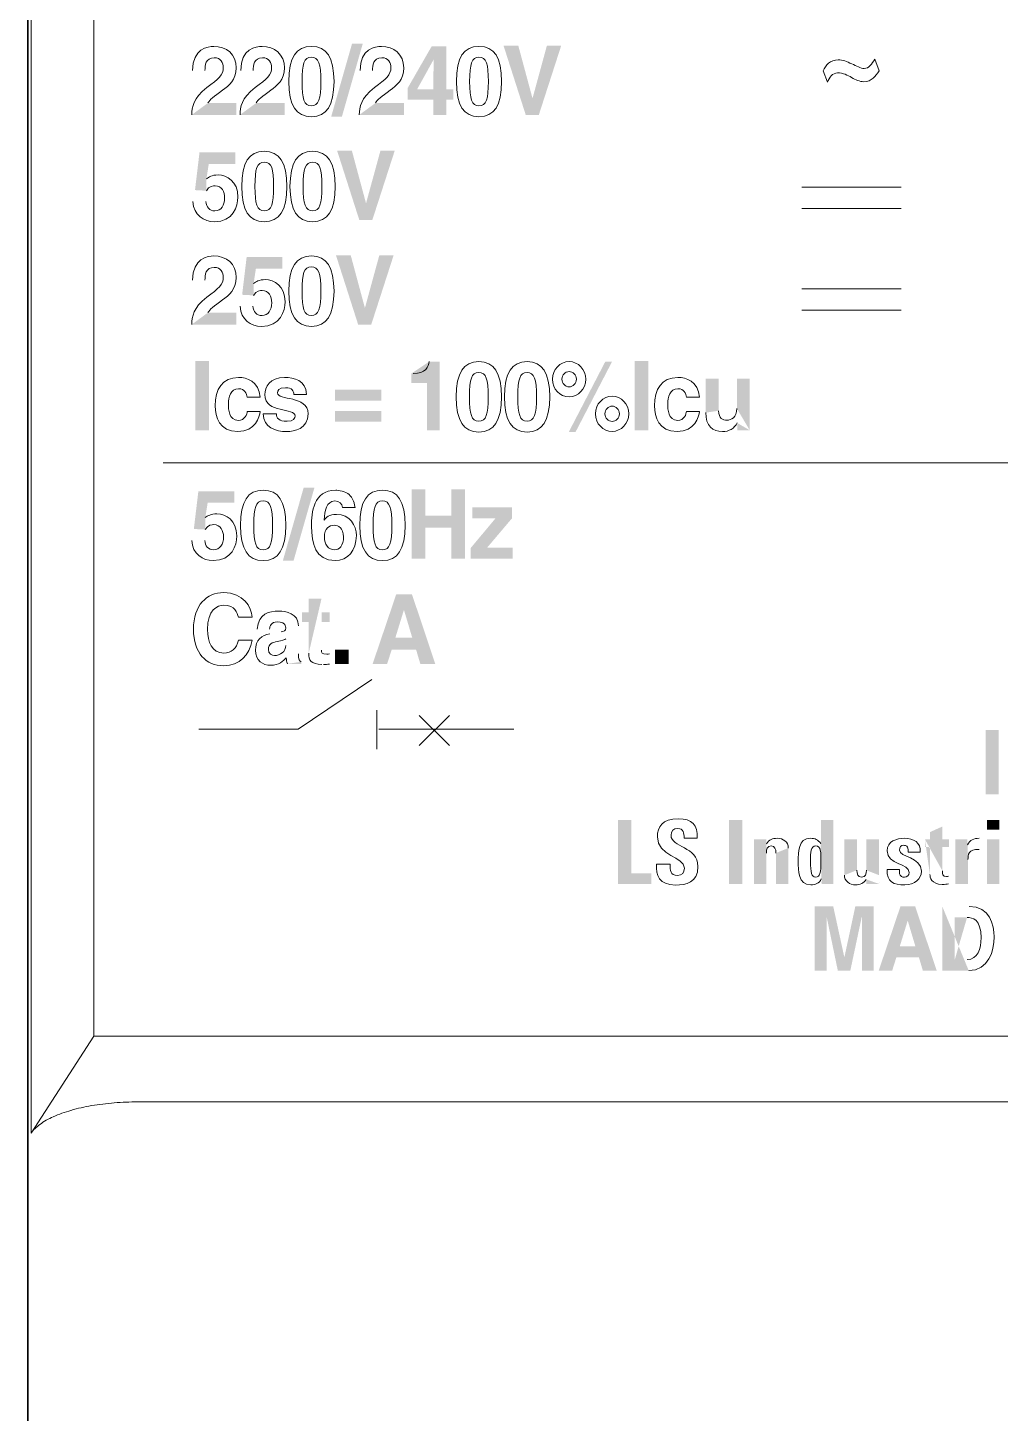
# Model space of a CAD drawing. Header units: millimetres. Extents: x 41 to 1635, y 11 to 1528.
# Drawn here: x 270.23 to 289.16, y 1099.23 to 1126.19 of the extents above; entities that cross this region are included whole.
import ezdxf

# ---------------------------------------------------------------- set-up
doc = ezdxf.new("R2010")
doc.units = ezdxf.units.MM
doc.header["$LTSCALE"] = 8
doc.layers.get('0').update_dxf_attribs({"linetype": 'CONTINUOUS'})
doc.layers.add('PDF3_Geometry', color=7, linetype='CONTINUOUS')
doc.layers.add('PDF3_Solid Fills', color=7, linetype='CONTINUOUS')

# ---------------------------------------------------------------- blocks, each defined once
blk = doc.blocks.new('MCCB')
at = {"layer": 'PDF3_Solid Fills', "true_color": 0xffffff, "transparency": 33554559}
h = blk.add_hatch(color=7, dxfattribs=at)
h.paths.add_polyline_path([(0.00147, -3.44269), (0.00147, -3.45856)], flags=0)
h.paths.add_polyline_path([(-0.01138, -3.4721), (-0.68742, -3.4721), (-0.68742, -3.43065), (-0.73571, -3.43065), (-0.73571, -3.4721), (-1.4246, -3.4721), (-1.4246, -3.43214), (-1.4721, -3.43214), (-1.4721, -3.47286), (-2.14808, -3.4721)], flags=0)
h.paths.add_polyline_path([(-2.16096, -3.45856), (-2.16096, -3.44269)], flags=0)
h.paths.add_polyline_path([(-2.18582, -3.34318), (-2.18582, -0.12864)], flags=0)
h.paths.add_polyline_path([(-2.16096, -0.0291), (-2.16096, -0.01329)], flags=0)
h.paths.add_polyline_path([(-2.14808, 0.00026), (-1.4721, 0.00106), (-1.4721, -0.03968), (-1.4246, -0.03968), (-1.4246, 0.00026), (-0.73571, 0.00026), (-0.73571, -0.04121), (-0.68742, -0.04121), (-0.68742, 0.00026), (-0.01138, 0.00026)], flags=0)
h.paths.add_polyline_path([(0.00147, -0.01329), (0.00147, -0.0291)], flags=0)
h.paths.add_polyline_path([(0.02633, -0.12864), (0.02633, -3.34318)], flags=0)
at = {"layer": 'PDF3_Solid Fills', "transparency": 33554559}
h = blk.add_hatch(color=256, dxfattribs=at)
h.paths.add_polyline_path([(-1.98158, -1.78161), (-1.98507, -1.78161), (-1.98507, -1.78887), (-1.99122, -1.78887), (-1.99122, -1.78161), (-2.00356, -1.78161), (-2.00356, -1.776), (-1.99206, -1.75599), (-1.98507, -1.75599), (-1.98507, -1.77656), (-1.98158, -1.77656)], flags=0)
h.paths.add_polyline_path([(-1.9911, -1.76243, 0.003786), (-1.99122, -1.77656)], flags=0)
h.paths.add_polyline_path([(-1.9911, -1.76243), (-1.99118, -1.76243), (-1.99901, -1.77656), (-1.99122, -1.77656)], flags=0)
for points in [[(-1.93676, -1.75561), (-1.9299, -1.75561), (-1.94064, -1.78887), (-1.94693, -1.78887), (-1.95758, -1.75561), (-1.9505, -1.75561), (-1.94372, -1.78082), (-1.94364, -1.78082)], [(-2.02349, -1.83118), (-2.02357, -1.83118), (-2.03035, -1.80597), (-2.03743, -1.80597), (-2.02678, -1.83924), (-2.02049, -1.83924), (-2.00974, -1.80597), (-2.01661, -1.80597)], [(-2.01715, -1.85619), (-2.01028, -1.85619), (-2.02103, -1.88946), (-2.02732, -1.88946), (-2.03797, -1.85619), (-2.03089, -1.85619), (-2.02411, -1.8814), (-2.02403, -1.8814)], [(-1.99501, -1.98692), (-1.99501, -2.00183), (-2.00161, -2.00183), (-2.00161, -1.96856), (-1.99501, -1.96856), (-1.99501, -1.98117), (-1.98268, -1.98117), (-1.98268, -1.96856), (-1.97608, -1.96856), (-1.97608, -2.00183), (-1.98268, -2.00183), (-1.98268, -1.98692)], [(-1.95358, -1.98251), (-1.95358, -1.97718), (-1.97256, -1.97718), (-1.97256, -1.98238), (-1.96137, -1.98238), (-1.9734, -1.99678), (-1.9734, -2.00183), (-1.95315, -2.00183), (-1.95315, -1.9965), (-1.96543, -1.9965)], [(-1.90265, -2.15788), (-1.90265, -2.12715), (-1.89624, -2.12715), (-1.89624, -2.15278), (-1.88661, -2.15278), (-1.88661, -2.15788)], [(-1.77996, -2.16864), (-1.78882, -2.16864), (-1.79404, -2.19294), (-1.79411, -2.19294), (-1.79942, -2.16864), (-1.80835, -2.16864), (-1.80835, -2.19946), (-1.80264, -2.19946), (-1.80264, -2.17371), (-1.80256, -2.17371), (-1.79722, -2.19946), (-1.79122, -2.19946), (-1.78575, -2.17371), (-1.78568, -2.17371), (-1.78568, -2.19946), (-1.77996, -2.19946)]]:
    blk.add_hatch(color=256, dxfattribs=at).paths.add_polyline_path(points)
h = blk.add_hatch(color=256, dxfattribs=at)
h.paths.add_polyline_path([(-2.10714, -1.78887), (-2.08578, -1.78887), (-2.08578, -1.78314), (-2.09935, -1.78314)], flags=0)
h.paths.add_polyline_path([(-2.10678, -1.76761), (-2.10081, -1.76761)], flags=0)
h = blk.add_hatch(color=256, dxfattribs=at)
h.paths.add_polyline_path([(-2.07619, -1.78314), (-2.06263, -1.78314), (-2.06263, -1.78887), (-2.08399, -1.78887)], flags=0)
h.paths.add_polyline_path([(-2.07764, -1.76761), (-2.08363, -1.76761)], flags=0)
h = blk.add_hatch(color=256, dxfattribs=at)
h.paths.add_polyline_path([(-2.01896, -1.78314), (-2.0054, -1.78314), (-2.0054, -1.78887), (-2.02675, -1.78887)], flags=0)
h.paths.add_polyline_path([(-2.0204, -1.76761), (-2.0264, -1.76761)], flags=0)
h = blk.add_hatch(color=256, dxfattribs=at)
h.paths.add_polyline_path([(-2.10656, -1.83044), (-2.10039, -1.83044)], flags=0)
h.paths.add_polyline_path([(-2.10007, -1.82525), (-2.10558, -1.82497), (-2.10342, -1.80689), (-2.08625, -1.80689), (-2.08625, -1.81236), (-2.09897, -1.81236), (-2.10007, -1.8195)], flags=0)
h = blk.add_hatch(color=256, dxfattribs=at)
h.paths.add_polyline_path([(-2.08393, -1.88065), (-2.07778, -1.88065)], flags=0)
h.paths.add_polyline_path([(-2.07746, -1.87547), (-2.08297, -1.87519), (-2.08081, -1.85711), (-2.06364, -1.85711), (-2.06364, -1.86258), (-2.07636, -1.86258), (-2.07746, -1.86972)], flags=0)
h = blk.add_hatch(color=256, dxfattribs=at)
h.paths.add_polyline_path([(-2.10714, -1.88946), (-2.08578, -1.88946), (-2.08578, -1.88372), (-2.09935, -1.88372)], flags=0)
h.paths.add_polyline_path([(-2.10678, -1.86819), (-2.10081, -1.86819)], flags=0)
h = blk.add_hatch(color=256, dxfattribs=at)
h.paths.add_polyline_path([(-2.00179, -1.91296), (-2.00092, -1.91296)], flags=0)
h.paths.add_polyline_path([(-1.99325, -1.90726), (-1.98819, -1.90726), (-1.98819, -1.94017), (-1.99435, -1.94017), (-1.99435, -1.91751), (-2.00179, -1.91751), (-2.00179, -1.91296)], flags=0)
h = blk.add_hatch(color=256, dxfattribs=at)
h.paths.add_polyline_path([(-1.83949, -1.94017), (-1.84538, -1.94017), (-1.84538, -1.93669), (-1.84547, -1.93669)], flags=0)
h.paths.add_polyline_path([(-1.86057, -1.93174), (-1.86057, -1.91551), (-1.8544, -1.91551), (-1.8544, -1.93081)], flags=0)
h.paths.add_polyline_path([(-1.84564, -1.92975), (-1.84564, -1.91551), (-1.83949, -1.91551), (-1.83949, -1.94017)], flags=0)
h = blk.add_hatch(color=256, dxfattribs=at)
h.paths.add_polyline_path([(-2.1071, -1.99303), (-2.10093, -1.99303)], flags=0)
h.paths.add_polyline_path([(-2.10063, -1.98783), (-2.10613, -1.98756), (-2.10397, -1.96949), (-2.08679, -1.96949), (-2.08679, -1.97496), (-2.09951, -1.97496), (-2.10063, -1.9821)], flags=0)
h = blk.add_hatch(color=256, dxfattribs=at)
h.paths.add_polyline_path([(-2.04489, -2.02093), (-2.05104, -2.02093), (-2.05104, -2.02761), (-2.05422, -2.02761), (-2.05422, -2.03224), (-2.05104, -2.03224), (-2.05104, -2.04721)], flags=0)
h.paths.add_polyline_path([(-2.04475, -2.05254), (-2.04396, -2.05254)], flags=0)
h.paths.add_polyline_path([(-2.04106, -2.05244), (-2.04106, -2.04753)], flags=0)
h.paths.add_polyline_path([(-2.04489, -2.04564), (-2.04489, -2.03224), (-2.04106, -2.03224), (-2.04106, -2.02761), (-2.04489, -2.02761), (-2.04489, -2.02093)], flags=0)
h = blk.add_hatch(color=256, dxfattribs=at)
h.paths.add_polyline_path([(-2.0134, -2.05226), (-2.02036, -2.05226), (-2.00908, -2.01899), (-2.00147, -2.01899), (-1.99033, -2.05226), (-1.99751, -2.05226), (-1.99953, -2.0454), (-2.01121, -2.0454)], flags=0)
h.paths.add_polyline_path([(-2.00944, -2.03965), (-2.00139, -2.03965), (-2.00531, -2.0265), (-2.00539, -2.0265)], flags=0)
h = blk.add_hatch(color=256, dxfattribs=at)
h.paths.add_polyline_path([(-2.05461, -2.05128), (-2.05461, -2.05226), (-2.06126, -2.05226)], flags=0)
h.paths.add_polyline_path([(-2.06972, -2.03785), (-2.06417, -2.03697)], flags=0)
h.paths.add_polyline_path([(-2.06985, -2.03558), (-2.07579, -2.03558)], flags=0)
h.paths.add_polyline_path([(-2.05597, -2.0341), (-2.05597, -2.04744)], flags=0)
h.paths.add_polyline_path([(-2.06201, -2.04342), (-2.06201, -2.04026)], flags=0)
h = blk.add_hatch(color=256, dxfattribs=at)
h.paths.add_polyline_path([(-1.80503, -2.15788), (-1.80503, -2.15549), (-1.80513, -2.15549)], flags=0)
h.paths.add_polyline_path([(-1.80543, -2.13843), (-1.80533, -2.13843), (-1.80533, -2.12715), (-1.79933, -2.12715), (-1.79933, -2.15788), (-1.80503, -2.15788)], flags=0)
h = blk.add_hatch(color=256, dxfattribs=at)
h.paths.add_polyline_path([(-1.75547, -2.13639), (-1.75303, -2.13639), (-1.75303, -2.13299), (-1.74704, -2.13031), (-1.74704, -2.13639), (-1.74394, -2.13639), (-1.74394, -2.1401), (-1.74704, -2.1401), (-1.74704, -2.1516)], flags=0)
h.paths.add_polyline_path([(-1.74406, -2.15418), (-1.74406, -2.15788)], flags=0)
h.paths.add_polyline_path([(-1.75303, -2.15333), (-1.75303, -2.1401), (-1.75547, -2.1401), (-1.75547, -2.13639)], flags=0)
h = blk.add_hatch(color=256, dxfattribs=at)
h.paths.add_polyline_path([(-1.83146, -2.13857), (-1.83138, -2.13857)], flags=0)
h.paths.add_polyline_path([(-1.82096, -2.14064), (-1.82096, -2.15788), (-1.82694, -2.15788), (-1.82694, -2.14307)], flags=0)
h.paths.add_polyline_path([(-1.83146, -2.14307), (-1.83146, -2.15788), (-1.83747, -2.15788), (-1.83747, -2.13639), (-1.83146, -2.13639), (-1.83146, -2.13857)], flags=0)
h = blk.add_hatch(color=256, dxfattribs=at)
h.paths.add_polyline_path([(-1.78354, -2.15571), (-1.78364, -2.15571)], flags=0)
h.paths.add_polyline_path([(-1.79407, -2.15364), (-1.79407, -2.13639), (-1.78807, -2.13639), (-1.78807, -2.15128)], flags=0)
h.paths.add_polyline_path([(-1.78354, -2.15128), (-1.78354, -2.13639), (-1.77754, -2.13639), (-1.77754, -2.15364)], flags=0)
h.paths.add_polyline_path([(-1.77754, -2.15364, 0.019518), (-1.77735, -2.15788)], flags=0)
h.paths.add_polyline_path([(-1.77735, -2.15788), (-1.78354, -2.15788), (-1.78354, -2.15571)], flags=0)
h = blk.add_hatch(color=256, dxfattribs=at)
h.paths.add_polyline_path([(-1.73508, -2.13639), (-1.73508, -2.13915), (-1.735, -2.13915)], flags=0)
h.paths.add_polyline_path([(-1.72942, -2.13597), (-1.72942, -2.14133)], flags=0)
h.paths.add_polyline_path([(-1.73478, -2.14617), (-1.73478, -2.15788), (-1.74078, -2.15788), (-1.74078, -2.13639), (-1.73508, -2.13639)], flags=0)
h = blk.add_hatch(color=256, dxfattribs=at)
h.paths.add_polyline_path([(-1.77115, -2.19946), (-1.7776, -2.19946), (-1.76717, -2.16864), (-1.7601, -2.16864), (-1.74979, -2.19946), (-1.75643, -2.19946), (-1.75831, -2.19311), (-1.76913, -2.19311)], flags=0)
h.paths.add_polyline_path([(-1.76749, -2.18779), (-1.76001, -2.18779), (-1.76365, -2.1756), (-1.76374, -2.1756)], flags=0)
h = blk.add_hatch(color=256, dxfattribs=at)
h.paths.add_polyline_path([(-1.7471, -2.16864), (-1.73417, -2.16864)], flags=0)
h.paths.add_polyline_path([(-1.73442, -2.19946), (-1.7471, -2.19946), (-1.7471, -2.16864)], flags=0)
h.paths.add_polyline_path([(-1.7411, -2.19414), (-1.73514, -2.19414)], flags=0)
h.paths.add_polyline_path([(-1.73522, -2.17396), (-1.7411, -2.17396), (-1.7411, -2.19414)], flags=0)
at = {"layer": 'PDF3_Geometry', "lineweight": 30}
blk.add_lwpolyline([(-2.18582, -3.34318), (-2.18582, -0.12864)], dxfattribs=at)
at = {"layer": 'PDF3_Geometry', "lineweight": 9}
for points in [[(-2.18565, -3.3474), (-2.18565, -0.66293)], [(-2.18413, -2.27744), (-2.18413, -1.19513)], [(-2.15411, -2.23089), (-2.15411, -1.24167)], [(-1.80221, -1.77319), (-1.80431, -1.76768)], [(-1.77949, -1.76217), (-1.77739, -1.76768)], [(-1.81444, -1.87233), (-1.76676, -1.87233)], [(-2.07429, -1.92432), (-2.08056, -1.92432)], [(-2.05207, -1.92303), (-2.0581, -1.92303)], [(-1.86982, -1.92432), (-1.86356, -1.92432)], [(-2.08058, -1.93118), (-2.07433, -1.93118)], [(-2.07289, -1.93229), (-2.06654, -1.93229)], [(-1.8636, -1.93118), (-1.86986, -1.93118)], [(-1.50635, -1.95583), (-2.12078, -1.95583)], [(-2.02878, -1.97728), (-2.03489, -1.97728)], [(-2.04365, -1.98321), (-2.04357, -1.98329)], [(-2.07817, -2.02987), (-2.08478, -2.02987)], [(-2.08478, -2.04086), (-2.07817, -2.04086)], [(-2.18419, -2.27751), (-2.15411, -2.23089), (-1.31644, -2.23089)]]:
    blk.add_lwpolyline(points, dxfattribs=at)
at = {"layer": 'PDF3_Geometry', "lineweight": 5}
for points in [[(-1.81444, -1.82349), (-1.76676, -1.82349)], [(-1.81444, -1.83371), (-1.76676, -1.83371)], [(-1.81444, -1.88256), (-1.76676, -1.88256)], [(-2.10375, -2.08361), (-2.05606, -2.08361), (-2.02083, -2.05976)], [(-2.01829, -2.07453), (-2.01829, -2.09326)], [(-1.98351, -2.0914), (-1.99797, -2.07697)], [(-1.99797, -2.0914), (-1.98351, -2.07697)], [(-2.01743, -2.08361), (-1.95271, -2.08361)], [(-1.86471, -2.13587), (-1.87096, -2.13587)], [(-1.75765, -2.14256), (-1.7635, -2.14256)], [(-1.88414, -2.14839), (-1.87772, -2.14839)], [(-1.77354, -2.15099), (-1.76768, -2.15099)]]:
    blk.add_lwpolyline(points, dxfattribs=at)
at = {"layer": 'PDF3_Geometry', "lineweight": 9}
blk.add_lwpolyline([(-1.31644, -2.26246), (-2.13303, -2.26246, 0.023854), (-2.14435, -2.2629, 0.020413), (-2.15522, -2.26424, 0.027895), (-2.1651, -2.2665)], format="xyb", dxfattribs=at)
blk.add_arc((-2.16141, -2.29835), 0.03124, 112.88943, 126.62681, dxfattribs=at)
for points in [[(-2.09657, -1.75599), (-2.09935, -1.75599), (-2.10678, -1.75692), (-2.10678, -1.76761)], [(-2.10081, -1.76761), (-2.10075, -1.76521), (-2.10063, -1.76144), (-2.09631, -1.76144)], [(-2.08582, -1.76636), (-2.08582, -1.75969), (-2.09058, -1.75599), (-2.09657, -1.75599)], [(-2.09631, -1.76144), (-2.09331, -1.76144), (-2.09199, -1.76394), (-2.09199, -1.76612)], [(-2.08363, -1.76761), (-2.08363, -1.75692), (-2.07619, -1.75599), (-2.07342, -1.75599)], [(-2.07315, -1.76144), (-2.07746, -1.76144), (-2.0776, -1.76521), (-2.07764, -1.76761)], [(-2.07342, -1.75599), (-2.06743, -1.75599), (-2.06267, -1.75969), (-2.06267, -1.76636)], [(-2.06883, -1.76612), (-2.06883, -1.76394), (-2.07015, -1.76144), (-2.07315, -1.76144)], [(-2.06056, -1.77285), (-2.06056, -1.76132), (-2.05708, -1.75599), (-2.04974, -1.75599)], [(-2.04974, -1.76117), (-2.05325, -1.76117), (-2.05422, -1.76438), (-2.05422, -1.77285)], [(-2.04974, -1.75599), (-2.04238, -1.75599), (-2.0389, -1.76132), (-2.0389, -1.77285)], [(-2.04524, -1.77285), (-2.04524, -1.76438), (-2.04621, -1.76117), (-2.04974, -1.76117)], [(-2.0264, -1.76761), (-2.0264, -1.75692), (-2.01896, -1.75599), (-2.01618, -1.75599)], [(-2.01592, -1.76144), (-2.02024, -1.76144), (-2.02036, -1.76521), (-2.0204, -1.76761)], [(-2.01618, -1.75599), (-2.01019, -1.75599), (-2.00544, -1.75969), (-2.00544, -1.76636)], [(-2.01161, -1.76612), (-2.01161, -1.76394), (-2.01293, -1.76144), (-2.01592, -1.76144)], [(-1.98017, -1.77285), (-1.98017, -1.76132), (-1.97669, -1.75599), (-1.96935, -1.75599)], [(-1.96935, -1.76117), (-1.97287, -1.76117), (-1.97383, -1.76438), (-1.97383, -1.77285)], [(-1.96935, -1.75599), (-1.96199, -1.75599), (-1.95851, -1.76132), (-1.95851, -1.77285)], [(-1.96485, -1.77285), (-1.96485, -1.76438), (-1.96582, -1.76117), (-1.96935, -1.76117)], [(-2.09199, -1.76612), (-2.09199, -1.76983), (-2.09424, -1.7715), (-2.09988, -1.77581)], [(-2.09235, -1.77707), (-2.08931, -1.77489), (-2.08582, -1.77201), (-2.08582, -1.76636)], [(-2.07672, -1.77581), (-2.07108, -1.7715), (-2.06883, -1.76983), (-2.06883, -1.76612)], [(-2.06267, -1.76636), (-2.06267, -1.77201), (-2.06615, -1.77489), (-2.06919, -1.77707)], [(-2.01949, -1.77581), (-2.01385, -1.7715), (-2.01161, -1.76983), (-2.01161, -1.76612)], [(-2.00544, -1.76636), (-2.00544, -1.77201), (-2.00892, -1.77489), (-2.01196, -1.77707)], [(-1.80431, -1.76768), (-1.80303, -1.7651), (-1.80093, -1.76242), (-1.79703, -1.76242)], [(-1.79703, -1.76242), (-1.79504, -1.76242), (-1.79278, -1.76333), (-1.79056, -1.76438)], [(-1.79056, -1.76438), (-1.7884, -1.76536), (-1.78619, -1.76664), (-1.78461, -1.76664)], [(-1.77739, -1.76768), (-1.77914, -1.77026), (-1.78107, -1.77296), (-1.78467, -1.77296)], [(-1.78461, -1.76664), (-1.78228, -1.76664), (-1.78082, -1.76431), (-1.77949, -1.76217)], [(-2.04974, -1.78976), (-2.05708, -1.78976), (-2.06056, -1.78439), (-2.06056, -1.77285)], [(-2.05422, -1.77285), (-2.05422, -1.78133), (-2.05325, -1.78457), (-2.04974, -1.78457)], [(-2.0389, -1.77285), (-2.0389, -1.78439), (-2.04238, -1.78976), (-2.04974, -1.78976)], [(-2.04974, -1.78457), (-2.04621, -1.78457), (-2.04524, -1.78133), (-2.04524, -1.77285)], [(-1.96935, -1.78976), (-1.97669, -1.78976), (-1.98017, -1.78439), (-1.98017, -1.77285)], [(-1.97383, -1.77285), (-1.97383, -1.78133), (-1.97287, -1.78457), (-1.96935, -1.78457)], [(-1.95851, -1.77285), (-1.95851, -1.78439), (-1.96199, -1.78976), (-1.96935, -1.78976)], [(-1.96935, -1.78457), (-1.96582, -1.78457), (-1.96485, -1.78133), (-1.96485, -1.77285)], [(-1.79732, -1.76872), (-1.79988, -1.76872), (-1.80128, -1.77106), (-1.80221, -1.77319)], [(-1.79063, -1.77093), (-1.79249, -1.76983), (-1.79464, -1.76872), (-1.79732, -1.76872)], [(-1.78467, -1.77296), (-1.78683, -1.77296), (-1.78869, -1.77204), (-1.79063, -1.77093)], [(-2.09988, -1.77581), (-2.10665, -1.78101), (-2.10692, -1.78504), (-2.10714, -1.78887)], [(-2.09935, -1.78314), (-2.09864, -1.78161), (-2.09649, -1.78012), (-2.09235, -1.77707)], [(-2.08399, -1.78887), (-2.08375, -1.78504), (-2.08349, -1.78101), (-2.07672, -1.77581)], [(-2.06919, -1.77707), (-2.07333, -1.78012), (-2.07549, -1.78161), (-2.07619, -1.78314)], [(-2.02675, -1.78887), (-2.02653, -1.78504), (-2.02626, -1.78101), (-2.01949, -1.77581)], [(-2.01196, -1.77707), (-2.0161, -1.78012), (-2.01825, -1.78161), (-2.01896, -1.78314)], [(-2.08317, -1.82321), (-2.08317, -1.81167), (-2.07969, -1.80633), (-2.07235, -1.80633)], [(-2.07235, -1.80633), (-2.06499, -1.80633), (-2.06151, -1.81167), (-2.06151, -1.82321)], [(-2.06001, -1.82321), (-2.06001, -1.81167), (-2.05654, -1.80633), (-2.04918, -1.80633)], [(-2.04918, -1.80633), (-2.04183, -1.80633), (-2.03836, -1.81167), (-2.03836, -1.82321)], [(-2.07235, -1.81153), (-2.07586, -1.81153), (-2.07683, -1.81472), (-2.07683, -1.82321)], [(-2.06785, -1.82321), (-2.06785, -1.81472), (-2.06882, -1.81153), (-2.07235, -1.81153)], [(-2.04918, -1.81153), (-2.05271, -1.81153), (-2.05368, -1.81472), (-2.05368, -1.82321)], [(-2.04469, -1.82321), (-2.04469, -1.81472), (-2.04567, -1.81153), (-2.04918, -1.81153)], [(-2.10007, -1.8195), (-2.09893, -1.81867), (-2.09753, -1.81769), (-2.09449, -1.81769)], [(-2.09449, -1.81769), (-2.09031, -1.81769), (-2.08501, -1.82075), (-2.08501, -1.82831)], [(-2.09593, -1.82289), (-2.09678, -1.82289), (-2.09889, -1.82293), (-2.10007, -1.82525)], [(-2.09136, -1.82876), (-2.09136, -1.82585), (-2.09268, -1.82289), (-2.09593, -1.82289)], [(-2.07235, -1.84013), (-2.07969, -1.84013), (-2.08317, -1.83475), (-2.08317, -1.82321)], [(-2.07683, -1.82321), (-2.07683, -1.83168), (-2.07586, -1.83493), (-2.07235, -1.83493)], [(-2.06151, -1.82321), (-2.06151, -1.83475), (-2.06499, -1.84013), (-2.07235, -1.84013)], [(-2.07235, -1.83493), (-2.06882, -1.83493), (-2.06785, -1.83168), (-2.06785, -1.82321)], [(-2.04918, -1.84013), (-2.05654, -1.84013), (-2.06001, -1.83475), (-2.06001, -1.82321)], [(-2.05368, -1.82321), (-2.05368, -1.83168), (-2.05271, -1.83493), (-2.04918, -1.83493)], [(-2.03836, -1.82321), (-2.03836, -1.83475), (-2.04183, -1.84013), (-2.04918, -1.84013)], [(-2.04918, -1.83493), (-2.04567, -1.83493), (-2.04469, -1.83168), (-2.04469, -1.82321)], [(-2.09637, -1.84013), (-2.10126, -1.84013), (-2.10624, -1.83707), (-2.10656, -1.83044)], [(-2.10039, -1.83044), (-2.10012, -1.83313), (-2.09876, -1.83493), (-2.09603, -1.83493)], [(-2.08501, -1.82831), (-2.08501, -1.83281), (-2.08718, -1.84013), (-2.09637, -1.84013)], [(-2.09603, -1.83493), (-2.09307, -1.83493), (-2.09136, -1.83229), (-2.09136, -1.82876)], [(-2.09657, -1.85656), (-2.09935, -1.85656), (-2.10678, -1.85749), (-2.10678, -1.86819)], [(-2.08582, -1.86694), (-2.08582, -1.86028), (-2.09058, -1.85656), (-2.09657, -1.85656)], [(-2.06056, -1.87343), (-2.06056, -1.86189), (-2.05708, -1.85656), (-2.04974, -1.85656)], [(-2.04974, -1.85656), (-2.04238, -1.85656), (-2.0389, -1.86189), (-2.0389, -1.87343)], [(-2.10081, -1.86819), (-2.10075, -1.86579), (-2.10063, -1.86203), (-2.09631, -1.86203)], [(-2.09199, -1.86671), (-2.09199, -1.87042), (-2.09424, -1.87208), (-2.09988, -1.87639)], [(-2.09631, -1.86203), (-2.09331, -1.86203), (-2.09199, -1.86453), (-2.09199, -1.86671)], [(-2.09235, -1.87765), (-2.08931, -1.87547), (-2.08582, -1.8726), (-2.08582, -1.86694)], [(-2.07746, -1.86972), (-2.07632, -1.86889), (-2.07492, -1.86792), (-2.07187, -1.86792)], [(-2.07187, -1.86792), (-2.06769, -1.86792), (-2.0624, -1.87097), (-2.0624, -1.87853)], [(-2.04974, -1.86175), (-2.05325, -1.86175), (-2.05422, -1.86494), (-2.05422, -1.87343)], [(-2.04524, -1.87343), (-2.04524, -1.86494), (-2.04621, -1.86175), (-2.04974, -1.86175)], [(-2.07333, -1.8731), (-2.07417, -1.8731), (-2.07628, -1.87315), (-2.07746, -1.87547)], [(-2.06875, -1.87899), (-2.06875, -1.87607), (-2.07007, -1.8731), (-2.07333, -1.8731)], [(-2.04974, -1.89035), (-2.05708, -1.89035), (-2.06056, -1.88496), (-2.06056, -1.87343)], [(-2.05422, -1.87343), (-2.05422, -1.8819), (-2.05325, -1.88515), (-2.04974, -1.88515)], [(-2.0389, -1.87343), (-2.0389, -1.88496), (-2.04238, -1.89035), (-2.04974, -1.89035)], [(-2.04974, -1.88515), (-2.04621, -1.88515), (-2.04524, -1.8819), (-2.04524, -1.87343)], [(-2.09988, -1.87639), (-2.10665, -1.88158), (-2.10692, -1.88561), (-2.10714, -1.88946)], [(-2.09935, -1.88372), (-2.09864, -1.88218), (-2.09649, -1.88071), (-2.09235, -1.87765)], [(-2.07376, -1.89035), (-2.07865, -1.89035), (-2.08362, -1.88728), (-2.08393, -1.88065)], [(-2.07778, -1.88065), (-2.07751, -1.88335), (-2.07614, -1.88515), (-2.07342, -1.88515)], [(-2.0624, -1.87853), (-2.0624, -1.88301), (-2.06457, -1.89035), (-2.07376, -1.89035)], [(-2.07342, -1.88515), (-2.07046, -1.88515), (-2.06875, -1.88251), (-2.06875, -1.87899)], [(-2.00092, -1.91296), (-1.99496, -1.91296), (-1.99339, -1.90972), (-1.99325, -1.90726)], [(-1.98026, -1.92414), (-1.98026, -1.9126), (-1.97679, -1.90726), (-1.96943, -1.90726)], [(-1.96943, -1.90726), (-1.96208, -1.90726), (-1.95861, -1.9126), (-1.95861, -1.92414)], [(-1.94628, -1.90726), (-1.95363, -1.90726), (-1.95711, -1.9126), (-1.95711, -1.92414)], [(-1.93544, -1.92414), (-1.93544, -1.9126), (-1.93893, -1.90726), (-1.94628, -1.90726)], [(-1.92611, -1.90726), (-1.93051, -1.90726), (-1.93412, -1.91101), (-1.93412, -1.91569)], [(-1.91811, -1.91569), (-1.91811, -1.91107), (-1.92175, -1.90726), (-1.92611, -1.90726)], [(-1.96943, -1.91246), (-1.97296, -1.91246), (-1.97393, -1.91565), (-1.97393, -1.92414)], [(-1.96494, -1.92414), (-1.96494, -1.91565), (-1.96592, -1.91246), (-1.96943, -1.91246)], [(-1.95076, -1.92414), (-1.95076, -1.91565), (-1.94979, -1.91246), (-1.94628, -1.91246)], [(-1.94628, -1.91246), (-1.94276, -1.91246), (-1.94179, -1.91565), (-1.94179, -1.92414)], [(-1.9296, -1.91569), (-1.9296, -1.91367), (-1.92801, -1.91204), (-1.92611, -1.91204)], [(-1.92611, -1.91204), (-1.92422, -1.91204), (-1.92264, -1.91367), (-1.92264, -1.91569)], [(-2.09586, -1.92854), (-2.09586, -1.92057), (-2.09257, -1.91486), (-2.08464, -1.91486)], [(-2.08464, -1.92033), (-2.08851, -1.92033), (-2.08953, -1.92442), (-2.08953, -1.92747)], [(-2.08464, -1.91486), (-2.08094, -1.91486), (-2.07486, -1.91663), (-2.07429, -1.92432)], [(-2.08056, -1.92432), (-2.08081, -1.92269), (-2.08178, -1.92015), (-2.08464, -1.92033)], [(-2.07206, -1.92311), (-2.07206, -1.9195), (-2.06989, -1.91486), (-2.06258, -1.91486)], [(-2.06224, -1.91978), (-2.06557, -1.91978), (-2.06601, -1.92112), (-2.06601, -1.92219)], [(-2.06258, -1.91486), (-2.058, -1.91486), (-2.05254, -1.91607), (-2.05207, -1.92303)], [(-2.0581, -1.92303), (-2.05836, -1.92144), (-2.05889, -1.91978), (-2.06224, -1.91978)], [(-1.93412, -1.91569), (-1.93412, -1.92043), (-1.93051, -1.92414), (-1.92611, -1.92414)], [(-1.92611, -1.91936), (-1.92801, -1.91936), (-1.9296, -1.91774), (-1.9296, -1.91569)], [(-1.92611, -1.92414), (-1.92175, -1.92414), (-1.91811, -1.92037), (-1.91811, -1.91569)], [(-1.92264, -1.91569), (-1.92264, -1.91774), (-1.92422, -1.91936), (-1.92611, -1.91936)], [(-1.8739, -1.91486), (-1.88183, -1.91486), (-1.88514, -1.92057), (-1.88514, -1.92854)], [(-1.87879, -1.92747), (-1.87879, -1.92442), (-1.87778, -1.92033), (-1.8739, -1.92033)], [(-1.86356, -1.92432), (-1.86413, -1.91663), (-1.87021, -1.91486), (-1.8739, -1.91486)], [(-1.8739, -1.92033), (-1.87104, -1.92015), (-1.87008, -1.92269), (-1.86982, -1.92432)], [(-2.08953, -1.92747), (-2.08953, -1.93015), (-2.08944, -1.93549), (-2.08478, -1.93549)], [(-2.05753, -1.93336), (-2.05753, -1.92922), (-2.07206, -1.93233), (-2.07206, -1.92311)], [(-2.06601, -1.92219), (-2.06601, -1.92608), (-2.05136, -1.92325), (-2.05136, -1.93233)], [(-1.96943, -1.94104), (-1.97679, -1.94104), (-1.98026, -1.93567), (-1.98026, -1.92414)], [(-1.97393, -1.92414), (-1.97393, -1.93261), (-1.97296, -1.93586), (-1.96943, -1.93586)], [(-1.95861, -1.92414), (-1.95861, -1.93567), (-1.96208, -1.94104), (-1.96943, -1.94104)], [(-1.96943, -1.93586), (-1.96592, -1.93586), (-1.96494, -1.93261), (-1.96494, -1.92414)], [(-1.95711, -1.92414), (-1.95711, -1.93567), (-1.95363, -1.94104), (-1.94628, -1.94104)], [(-1.94628, -1.93586), (-1.94979, -1.93586), (-1.95076, -1.93261), (-1.95076, -1.92414)], [(-1.94628, -1.94104), (-1.93893, -1.94104), (-1.93544, -1.93567), (-1.93544, -1.92414)], [(-1.94179, -1.92414), (-1.94179, -1.93261), (-1.94276, -1.93586), (-1.94628, -1.93586)], [(-1.90547, -1.92386), (-1.90987, -1.92386), (-1.91349, -1.92761), (-1.91349, -1.93229)], [(-1.89746, -1.93229), (-1.89746, -1.92765), (-1.90111, -1.92386), (-1.90547, -1.92386)], [(-1.87404, -1.93549), (-1.87871, -1.93549), (-1.87879, -1.93015), (-1.87879, -1.92747)], [(-2.08504, -1.94082), (-2.09385, -1.94082), (-2.09586, -1.93372), (-2.09586, -1.92854)], [(-2.07433, -1.93118), (-2.07456, -1.93372), (-2.07646, -1.94082), (-2.08504, -1.94082)], [(-2.08478, -1.93549), (-2.08165, -1.93549), (-2.08058, -1.93233), (-2.08058, -1.93118)], [(-2.06161, -1.94082), (-2.06694, -1.94082), (-2.07271, -1.93887), (-2.07289, -1.93229)], [(-2.06654, -1.93229), (-2.06654, -1.93437), (-2.06532, -1.9359), (-2.06144, -1.9359)], [(-2.05136, -1.93233), (-2.05136, -1.93951), (-2.05796, -1.94082), (-2.06161, -1.94082)], [(-2.06144, -1.9359), (-2.05828, -1.9359), (-2.05753, -1.93428), (-2.05753, -1.93336)], [(-1.91349, -1.93229), (-1.91349, -1.93701), (-1.90987, -1.94072), (-1.90547, -1.94072)], [(-1.90894, -1.93229), (-1.90894, -1.93025), (-1.90736, -1.92862), (-1.90547, -1.92862)], [(-1.90547, -1.93594), (-1.90736, -1.93594), (-1.90894, -1.93433), (-1.90894, -1.93229)], [(-1.90547, -1.92862), (-1.90357, -1.92862), (-1.902, -1.93025), (-1.902, -1.93229)], [(-1.90547, -1.94072), (-1.90111, -1.94072), (-1.89746, -1.93697), (-1.89746, -1.93229)], [(-1.902, -1.93229), (-1.902, -1.93433), (-1.90357, -1.93594), (-1.90547, -1.93594)], [(-1.88514, -1.92854), (-1.88514, -1.93372), (-1.88311, -1.94082), (-1.87431, -1.94082)], [(-1.87431, -1.94082), (-1.86572, -1.94082), (-1.86383, -1.93372), (-1.8636, -1.93118)], [(-1.86986, -1.93118), (-1.86986, -1.93233), (-1.87092, -1.93549), (-1.87404, -1.93549)], [(-1.8526, -1.94082), (-1.85722, -1.94082), (-1.86057, -1.93804), (-1.86057, -1.93174)], [(-1.8544, -1.93081), (-1.8544, -1.93461), (-1.85229, -1.93535), (-1.8504, -1.93535)], [(-1.8504, -1.93535), (-1.84838, -1.93535), (-1.84564, -1.93414), (-1.84564, -1.92975)], [(-1.84547, -1.93669), (-1.84688, -1.93933), (-1.84935, -1.94082), (-1.8526, -1.94082)], [(-2.08372, -1.98581), (-2.08372, -1.97426), (-2.08024, -1.96893), (-2.07289, -1.96893)], [(-2.07289, -1.97413), (-2.0764, -1.97413), (-2.07738, -1.97732), (-2.07738, -1.98581)], [(-2.07289, -1.96893), (-2.06553, -1.96893), (-2.06206, -1.97426), (-2.06206, -1.98581)], [(-2.0684, -1.98581), (-2.0684, -1.97732), (-2.06936, -1.97413), (-2.07289, -1.97413)], [(-2.04968, -1.98617), (-2.04968, -1.97992), (-2.04889, -1.96893), (-2.03806, -1.96893)], [(-2.0385, -1.97413), (-2.04251, -1.97413), (-2.04343, -1.97894), (-2.04365, -1.98321)], [(-2.03489, -1.97728), (-2.03507, -1.97542), (-2.03622, -1.97413), (-2.0385, -1.97413)], [(-2.03806, -1.96893), (-2.03679, -1.96893), (-2.03322, -1.96944), (-2.03168, -1.97107)], [(-2.03168, -1.97107), (-2.02996, -1.97283), (-2.02935, -1.97379), (-2.02878, -1.97728)], [(-2.01565, -1.96893), (-2.023, -1.96893), (-2.02649, -1.97426), (-2.02649, -1.98581)], [(-2.02014, -1.98581), (-2.02014, -1.97732), (-2.01918, -1.97413), (-2.01565, -1.97413)], [(-2.00482, -1.98581), (-2.00482, -1.97426), (-2.00831, -1.96893), (-2.01565, -1.96893)], [(-2.01565, -1.97413), (-2.01214, -1.97413), (-2.01117, -1.97732), (-2.01117, -1.98581)], [(-2.10063, -1.9821), (-2.09947, -1.98125), (-2.09807, -1.98029), (-2.09503, -1.98029)], [(-2.09503, -1.98029), (-2.09085, -1.98029), (-2.08557, -1.98335), (-2.08557, -1.99089)], [(-2.04357, -1.98329), (-2.04274, -1.9821), (-2.04119, -1.98057), (-2.03772, -1.98057)], [(-2.03772, -1.98057), (-2.03124, -1.98057), (-2.02817, -1.98581), (-2.02817, -1.99071)], [(-2.09649, -1.98547), (-2.09732, -1.98547), (-2.09943, -1.98553), (-2.10063, -1.98783)], [(-2.0919, -1.99136), (-2.0919, -1.98844), (-2.09322, -1.98547), (-2.09649, -1.98547)], [(-2.07289, -2.00271), (-2.08024, -2.00271), (-2.08372, -1.99733), (-2.08372, -1.98581)], [(-2.07738, -1.98581), (-2.07738, -1.99428), (-2.0764, -1.99753), (-2.07289, -1.99753)], [(-2.06206, -1.98581), (-2.06206, -1.99733), (-2.06553, -2.00271), (-2.07289, -2.00271)], [(-2.07289, -1.99753), (-2.06936, -1.99753), (-2.0684, -1.99428), (-2.0684, -1.98581)], [(-2.03838, -2.00271), (-2.04783, -2.00271), (-2.04968, -1.99438), (-2.04968, -1.98617)], [(-2.03882, -1.98575), (-2.04115, -1.98575), (-2.04351, -1.98728), (-2.04351, -1.9914)], [(-2.03432, -1.99126), (-2.03432, -1.9871), (-2.03687, -1.98575), (-2.03882, -1.98575)], [(-2.02649, -1.98581), (-2.02649, -1.99733), (-2.023, -2.00271), (-2.01565, -2.00271)], [(-2.01565, -1.99753), (-2.01918, -1.99753), (-2.02014, -1.99428), (-2.02014, -1.98581)], [(-2.01565, -2.00271), (-2.00831, -2.00271), (-2.00482, -1.99733), (-2.00482, -1.98581)], [(-2.01117, -1.98581), (-2.01117, -1.99428), (-2.01214, -1.99753), (-2.01565, -1.99753)], [(-2.09692, -2.00271), (-2.10181, -2.00271), (-2.10678, -1.99965), (-2.1071, -1.99303)], [(-2.10093, -1.99303), (-2.10067, -1.99572), (-2.09931, -1.99753), (-2.09657, -1.99753)], [(-2.08557, -1.99089), (-2.08557, -1.99539), (-2.08772, -2.00271), (-2.09692, -2.00271)], [(-2.09657, -1.99753), (-2.09361, -1.99753), (-2.0919, -1.99488), (-2.0919, -1.99136)], [(-2.04351, -1.9914), (-2.04351, -1.99497), (-2.04158, -1.99753), (-2.03864, -1.99753)], [(-2.03864, -1.99753), (-2.03639, -1.99753), (-2.03432, -1.99572), (-2.03432, -1.99126)], [(-2.02817, -1.99071), (-2.02817, -1.99789), (-2.03235, -2.00271), (-2.03838, -2.00271)], [(-2.10633, -2.03567), (-2.10633, -2.02404), (-2.09996, -2.01811), (-2.09182, -2.01811)], [(-2.09182, -2.01811), (-2.08235, -2.01811), (-2.07853, -2.02496), (-2.07817, -2.02987)], [(-2.09178, -2.02412), (-2.09494, -2.02412), (-2.09961, -2.02636), (-2.09961, -2.03576)], [(-2.08478, -2.02987), (-2.08531, -2.02789), (-2.08632, -2.02412), (-2.09178, -2.02412)], [(-2.07579, -2.03558), (-2.07508, -2.02803), (-2.07011, -2.02696), (-2.06532, -2.02696)], [(-2.06532, -2.02696), (-2.06201, -2.02696), (-2.05597, -2.02803), (-2.05597, -2.0341)], [(-2.06607, -2.03215), (-2.06914, -2.03215), (-2.06967, -2.03414), (-2.06985, -2.03558)], [(-2.06201, -2.03503), (-2.06201, -2.03229), (-2.06447, -2.03215), (-2.06607, -2.03215)], [(-2.0919, -2.05314), (-2.10031, -2.05314), (-2.10633, -2.04717), (-2.10633, -2.03567)], [(-2.09961, -2.03576), (-2.09961, -2.04174), (-2.09736, -2.04711), (-2.09178, -2.04711)], [(-2.07817, -2.04086), (-2.07949, -2.04808), (-2.08399, -2.05314), (-2.0919, -2.05314)], [(-2.09178, -2.04711), (-2.08811, -2.04711), (-2.08557, -2.04493), (-2.08478, -2.04086)], [(-2.07654, -2.04572), (-2.07654, -2.0409), (-2.07362, -2.03846), (-2.06972, -2.03785)], [(-2.06201, -2.04026), (-2.06262, -2.04076), (-2.06364, -2.04118), (-2.06619, -2.0416)], [(-2.06417, -2.03697), (-2.06319, -2.03682), (-2.06201, -2.03642), (-2.06201, -2.03503)], [(-2.0694, -2.05292), (-2.07293, -2.05292), (-2.07654, -2.05082), (-2.07654, -2.04572)], [(-2.06619, -2.0416), (-2.06849, -2.04201), (-2.07037, -2.04263), (-2.07037, -2.04531)], [(-2.07037, -2.04531), (-2.07037, -2.04758), (-2.06871, -2.04828), (-2.06751, -2.04828)], [(-2.06751, -2.04828), (-2.06479, -2.04828), (-2.06201, -2.04642), (-2.06201, -2.04342)], [(-2.05597, -2.04744), (-2.05597, -2.05036), (-2.05537, -2.051), (-2.05461, -2.05128)], [(-2.05104, -2.04721), (-2.05104, -2.0504), (-2.05008, -2.05254), (-2.04475, -2.05254)], [(-2.04233, -2.04762), (-2.04485, -2.04762), (-2.04489, -2.04707), (-2.04489, -2.04564)], [(-2.04106, -2.04753), (-2.0415, -2.04758), (-2.04194, -2.04762), (-2.04233, -2.04762)], [(-2.06183, -2.04933), (-2.06324, -2.05088), (-2.06524, -2.05292), (-2.0694, -2.05292)], [(-2.06126, -2.05226), (-2.06161, -2.0511), (-2.06171, -2.05072), (-2.06183, -2.04933)], [(-2.04396, -2.05254), (-2.043, -2.05254), (-2.04203, -2.05249), (-2.04106, -2.05244)], [(-1.73417, -2.16864), (-1.72429, -2.16864), (-1.72226, -2.17749), (-1.72226, -2.18332)], [(-1.7285, -2.18379), (-1.7285, -2.17469), (-1.73261, -2.17396), (-1.73522, -2.17396)], [(-1.73514, -2.19414), (-1.73017, -2.19414), (-1.7285, -2.18886), (-1.7285, -2.18379)], [(-1.72226, -2.18332), (-1.72226, -2.18993), (-1.72475, -2.19946), (-1.73442, -2.19946)], [(-2.17356, -2.26957), (-2.17082, -2.26828), (-2.16799, -2.26735), (-2.1651, -2.2665)], [(-2.18419, -2.27751), (-2.18313, -2.27583), (-2.18163, -2.27442), (-2.18004, -2.27328)]]:
    blk.add_open_spline(points, degree=3, dxfattribs=at)
at = {"layer": 'PDF3_Geometry', "lineweight": 5}
for points in [[(-1.88378, -2.13528), (-1.88378, -2.13047), (-1.88147, -2.12664), (-1.87364, -2.12664)], [(-1.87364, -2.12664), (-1.86738, -2.12664), (-1.86428, -2.12944), (-1.86471, -2.13587)], [(-1.87394, -2.13124), (-1.87604, -2.13124), (-1.87724, -2.13239), (-1.87724, -2.13453)], [(-1.87096, -2.13587), (-1.87096, -2.13357), (-1.87135, -2.13124), (-1.87394, -2.13124)], [(-1.87082, -2.15031), (-1.87082, -2.14476), (-1.88378, -2.14444), (-1.88378, -2.13528)], [(-1.87724, -2.13453), (-1.87724, -2.14035), (-1.86433, -2.13983), (-1.86433, -2.1495)], [(-1.82921, -2.13965), (-1.83113, -2.13965), (-1.83146, -2.14117), (-1.83146, -2.14307)], [(-1.83138, -2.13857), (-1.83019, -2.13665), (-1.82857, -2.13597), (-1.82632, -2.13597)], [(-1.82694, -2.14307), (-1.82694, -2.14117), (-1.82729, -2.13965), (-1.82921, -2.13965)], [(-1.82632, -2.13597), (-1.82346, -2.13597), (-1.82096, -2.13767), (-1.82096, -2.14064)], [(-1.81619, -2.147), (-1.81619, -2.14262), (-1.81636, -2.13597), (-1.81032, -2.13597)], [(-1.80775, -2.13965), (-1.81036, -2.13965), (-1.81032, -2.14262), (-1.81032, -2.14694)], [(-1.81032, -2.13597), (-1.80815, -2.13597), (-1.80667, -2.13662), (-1.80543, -2.13843)], [(-1.80533, -2.14694), (-1.80533, -2.14262), (-1.80529, -2.13965), (-1.80775, -2.13965)], [(-1.77354, -2.14201), (-1.77354, -2.13737), (-1.76896, -2.13597), (-1.76508, -2.13597)], [(-1.76564, -2.13932), (-1.76696, -2.13932), (-1.76768, -2.14018), (-1.76768, -2.14161)], [(-1.7641, -2.13981), (-1.76449, -2.13942), (-1.76499, -2.13932), (-1.76564, -2.13932)], [(-1.76508, -2.13597), (-1.761, -2.13597), (-1.75731, -2.13792), (-1.75765, -2.14256)], [(-1.7635, -2.14256), (-1.7635, -2.14107), (-1.76368, -2.14018), (-1.7641, -2.13981)], [(-1.735, -2.13915), (-1.73387, -2.13668), (-1.73185, -2.13597), (-1.72942, -2.13597)], [(-1.81019, -2.15831), (-1.81639, -2.15831), (-1.81619, -2.1514), (-1.81619, -2.147)], [(-1.81032, -2.14694), (-1.81032, -2.15235), (-1.80993, -2.1546), (-1.80775, -2.1546)], [(-1.80775, -2.1546), (-1.80572, -2.1546), (-1.80533, -2.15235), (-1.80533, -2.14694)], [(-1.76299, -2.15239), (-1.76299, -2.14785), (-1.77354, -2.14886), (-1.77354, -2.14201)], [(-1.76768, -2.14161), (-1.76768, -2.14503), (-1.75711, -2.14485), (-1.75711, -2.15175)], [(-1.72942, -2.14133), (-1.73469, -2.14099), (-1.73478, -2.14406), (-1.73478, -2.14617)], [(-1.87504, -2.15839), (-1.88299, -2.15839), (-1.88447, -2.15369), (-1.88414, -2.14839)], [(-1.87772, -2.14839), (-1.87772, -2.15132), (-1.8776, -2.15379), (-1.87406, -2.15379)], [(-1.86433, -2.1495), (-1.86433, -2.15746), (-1.87015, -2.15839), (-1.87504, -2.15839)], [(-1.87406, -2.15379), (-1.8719, -2.15379), (-1.87082, -2.15239), (-1.87082, -2.15031)], [(-1.78871, -2.15831), (-1.79154, -2.15831), (-1.79407, -2.15661), (-1.79407, -2.15364)], [(-1.78807, -2.15128), (-1.78807, -2.15319), (-1.78772, -2.1546), (-1.78581, -2.1546)], [(-1.78581, -2.1546), (-1.78389, -2.1546), (-1.78354, -2.15319), (-1.78354, -2.15128)], [(-1.76515, -2.15831), (-1.7704, -2.15831), (-1.77389, -2.15699), (-1.77354, -2.15099)], [(-1.76768, -2.15099), (-1.76772, -2.15197), (-1.76768, -2.15289), (-1.76738, -2.15358)], [(-1.76738, -2.15358), (-1.76703, -2.15425), (-1.76639, -2.1546), (-1.76521, -2.1546)], [(-1.76521, -2.1546), (-1.76401, -2.1546), (-1.76299, -2.15383), (-1.76299, -2.15239)], [(-1.75711, -2.15175), (-1.75711, -2.15549), (-1.76019, -2.15831), (-1.76515, -2.15831)], [(-1.74718, -2.15808), (-1.75236, -2.15808), (-1.75303, -2.15467), (-1.75303, -2.15333)], [(-1.74704, -2.1516), (-1.74704, -2.15319), (-1.74708, -2.15425), (-1.74514, -2.15425)], [(-1.80513, -2.15549), (-1.80624, -2.15757), (-1.8079, -2.15831), (-1.81019, -2.15831)], [(-1.78364, -2.15571), (-1.78483, -2.15763), (-1.78644, -2.15831), (-1.78871, -2.15831)], [(-1.74406, -2.15788), (-1.74489, -2.15797), (-1.74571, -2.15808), (-1.74718, -2.15808)], [(-1.74514, -2.15425), (-1.74474, -2.15425), (-1.74436, -2.15425), (-1.74406, -2.15418)]]:
    blk.add_open_spline(points, degree=3, dxfattribs=at)
at = {"layer": 'PDF3_Solid Fills', "lineweight": 9, "transparency": 33554559}
for points in [[(-2.02512, -1.75474), (-2.03026, -1.75474), (-2.03511, -1.78976), (-2.04026, -1.78976)], [(-2.10546, -1.90689), (-2.09885, -1.90689), (-2.10546, -1.94017), (-2.09885, -1.94017)], [(-1.90551, -1.90726), (-1.90876, -1.90726), (-1.92304, -1.94104), (-1.92629, -1.94104)], [(-1.89474, -1.90689), (-1.88813, -1.90689), (-1.89474, -1.94017), (-1.88813, -1.94017)], [(-2.03838, -1.92594), (-2.01618, -1.92594), (-2.03838, -1.92075), (-2.01618, -1.92075)], [(-2.03838, -1.93614), (-2.01618, -1.93614), (-2.03838, -1.93094), (-2.01618, -1.93094)], [(-2.05828, -2.00271), (-2.06342, -2.00271), (-2.04828, -1.96768), (-2.05343, -1.96768)], [(-2.0385, -2.04549), (-2.0319, -2.04549), (-2.0385, -2.05226), (-2.0319, -2.05226)], [(-1.72625, -2.08403), (-1.72014, -2.08403), (-1.72625, -2.11486), (-1.72014, -2.11486)]]:
    blk.add_solid(points, dxfattribs=at)
at = {"layer": 'PDF3_Solid Fills', "lineweight": 5, "transparency": 33554559}
for points in [[(-1.84942, -2.12715), (-1.84299, -2.12715), (-1.84942, -2.15788), (-1.84299, -2.15788)], [(-1.72568, -2.12715), (-1.71968, -2.12715), (-1.72568, -2.13189), (-1.71968, -2.13189)], [(-1.72568, -2.13639), (-1.71968, -2.13639), (-1.72568, -2.15788), (-1.71968, -2.15788)]]:
    blk.add_solid(points, dxfattribs=at)

msp = doc.modelspace()

# ---------------------------------------------------------------- block references
at = {"xscale": 40.55841776033333, "yscale": 40.55841776033333, "zscale": 40.55841776033333}
msp.add_blockref('MCCB', (358.887, 1197.046), dxfattribs=at)

doc.saveas('drawing.dxf')
